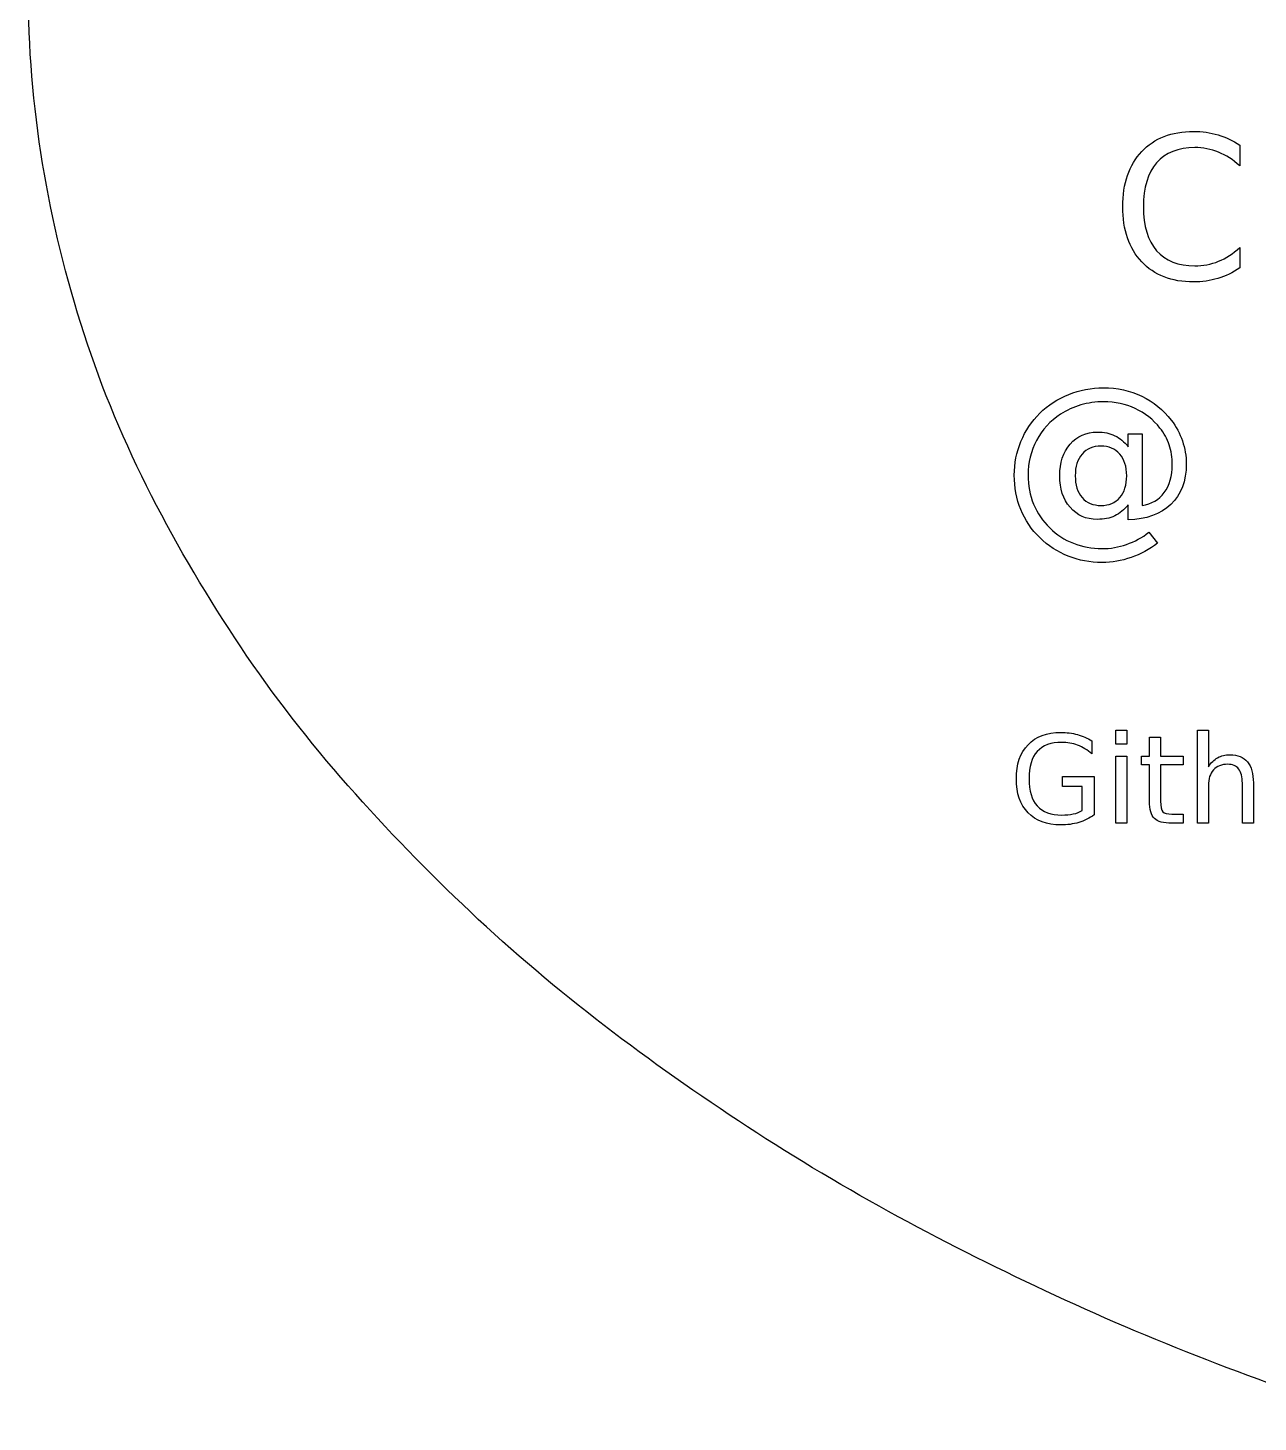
# Model space of a CAD drawing. Extents: x 5 to 209, y 0 to 44.
# Drawn here: x 141.14 to 158.61, y 2.29 to 22.07 of the extents above; entities that cross this region are included whole.
import ezdxf

# ---------------------------------------------------------------- set-up
doc = ezdxf.new("R2010")
doc.units = 0
doc.layers.get('0').update_dxf_attribs({"linetype": 'CONTINUOUS'})

msp = doc.modelspace()

# ---------------------------------------------------------------- linework, layer by layer
at = {"color": 7}
for p, q in [((158.349104, 20.406621), (158.349104, 20.112849)), ((158.349104, 20.406618), (158.349104, 20.406621)), ((158.349104, 18.955685), (158.349104, 18.664672)), ((156.765764, 16.128312), (156.765764, 16.308988)), ((156.765764, 16.308988), (156.962994, 16.308988)), ((156.962994, 16.308988), (156.962994, 15.293889)), ((156.014074, 15.715926), (156.014094, 15.715926)), ((156.765844, 15.303539), (156.765764, 15.303542)), ((156.765844, 15.09114), (156.765844, 15.303539)), ((157.059574, 14.913217), (157.183694, 14.760125)), ((156.590454, 12.103612), (156.746464, 12.103612)), ((156.590454, 11.906057), (156.590454, 12.103612)), ((156.746464, 12.103612), (156.746464, 11.906057)), ((157.747784, 10.784318), (157.747784, 12.103608)), ((157.747784, 12.103608), (157.904634, 12.103608)), ((157.904634, 12.103608), (157.904634, 11.586406)), ((156.250464, 11.952699), (156.250464, 11.770407)), ((156.746464, 11.906057), (156.590454, 11.906057)), ((157.069514, 11.733934), (157.069514, 12.003558)), ((157.069514, 12.003558), (157.226374, 12.003558)), ((157.226364, 12.003563), (157.226364, 11.733939)), ((157.226374, 12.003558), (157.226364, 12.003563)), ((156.590454, 11.733939), (156.746464, 11.733939)), ((156.590454, 10.784322), (156.590454, 11.733939)), ((156.746464, 11.733939), (156.746464, 10.784322)), ((156.955054, 11.612689), (156.955054, 11.733934)), ((156.955054, 11.733934), (157.069514, 11.733934)), ((157.226364, 11.733939), (157.547704, 11.733939)), ((157.547704, 11.733939), (157.547704, 11.612694)), ((157.069514, 11.612689), (156.955054, 11.612689)), ((157.069514, 11.097182), (157.069514, 11.612689)), ((157.547704, 11.612694), (157.226364, 11.612694)), ((157.226364, 11.612694), (157.226364, 11.097187)), ((155.834154, 11.304916), (155.834154, 11.445663)), ((155.834154, 11.445663), (156.283524, 11.445663)), ((156.113954, 11.304916), (155.834154, 11.304916)), ((156.113954, 10.964919), (156.113954, 11.304916)), ((156.283524, 11.445663), (156.283524, 10.902177)), ((157.904634, 11.321022), (157.904634, 10.784318)), ((158.387094, 10.784322), (158.387094, 11.352397)), ((158.543044, 11.357476), (158.543104, 11.357484)), ((158.543104, 11.357484), (158.543104, 10.784322)), ((156.113954, 10.964933), (156.113954, 10.964919)), ((157.387484, 10.914892), (157.547734, 10.914892)), ((157.547734, 10.914892), (157.547734, 10.784319)), ((156.746464, 10.784322), (156.590454, 10.784322)), ((157.547734, 10.784319), (157.387484, 10.784319)), ((157.904634, 10.784318), (157.747784, 10.784318)), ((158.543104, 10.784322), (158.387094, 10.784322))]:
    msp.add_line(p, q, dxfattribs=at)
for points in [[(141.941514, 17.728943), (141.433574, 19.3032), (141.143604, 20.974108), (141.152044, 22.628258)], [(156.957474, 20.315588), (157.136774, 20.506839), (157.382274, 20.602464), (157.693974, 20.602464)], [(157.693974, 20.602464), (157.817187, 20.602464), (157.933041, 20.585914), (158.041534, 20.552814)], [(158.041534, 20.552814), (158.150954, 20.520634), (158.253477, 20.471902), (158.349104, 20.406618)], [(156.688534, 19.533576), (156.688534, 19.864587), (156.778181, 20.125258), (156.957474, 20.315588)], [(157.710524, 20.373517), (157.475144, 20.373517), (157.294927, 20.301339), (157.169874, 20.156981)], [(158.048434, 20.308697), (157.942694, 20.351911), (157.830057, 20.373517), (157.710524, 20.373517)], [(158.349104, 20.112849), (158.255317, 20.200199), (158.155094, 20.265482), (158.048434, 20.308697)], [(157.169874, 20.156981), (157.044827, 20.013543), (156.982304, 19.805742), (156.982304, 19.533578)], [(156.957474, 18.751563), (156.778181, 18.942814), (156.688534, 19.203485), (156.688534, 19.533576)], [(156.982304, 19.533578), (156.982304, 19.262334), (157.044827, 19.054532), (157.169874, 18.910174)], [(157.169874, 18.910174), (157.294927, 18.766737), (157.475144, 18.695018), (157.710524, 18.695018)], [(158.048434, 18.759838), (158.155094, 18.803052), (158.255317, 18.868334), (158.349104, 18.955685)], [(157.693974, 18.466067), (157.382274, 18.466067), (157.136774, 18.561233), (156.957474, 18.751563)], [(157.710524, 18.695018), (157.830057, 18.695018), (157.942694, 18.716625), (158.048434, 18.759838)], [(158.349104, 18.664672), (158.251637, 18.598472), (158.148197, 18.548821), (158.038784, 18.515717)], [(158.038784, 18.515717), (157.930284, 18.482617), (157.815347, 18.466067), (157.693974, 18.466067)], [(144.167174, 13.286516), (143.246654, 14.663407), (142.450094, 16.152701), (141.941514, 17.728943)], [(155.510734, 16.602751), (155.629347, 16.719525), (155.766351, 16.808714), (155.921744, 16.870318)], [(155.921744, 16.870318), (156.077131, 16.932845), (156.241714, 16.964108), (156.415494, 16.964108)], [(156.415494, 16.964108), (156.610427, 16.964108), (156.791104, 16.924111), (156.957524, 16.844117)], [(156.957524, 16.844117), (157.124871, 16.764123), (157.265091, 16.650568), (157.378184, 16.503452)], [(156.092754, 16.719992), (155.988854, 16.690572), (155.892767, 16.646438), (155.804494, 16.587588)], [(156.418244, 16.765502), (156.305151, 16.765502), (156.196654, 16.750332), (156.092754, 16.719992)], [(156.866494, 16.668962), (156.729487, 16.733322), (156.580071, 16.765502), (156.418244, 16.765502)], [(157.216814, 16.39312), (157.121187, 16.513572), (157.004414, 16.605519), (156.866494, 16.668962)], [(155.243174, 16.20278), (155.305707, 16.354494), (155.394894, 16.487817), (155.510734, 16.602751)], [(155.804494, 16.587588), (155.660141, 16.493802), (155.547047, 16.370592), (155.465214, 16.217959)], [(157.378184, 16.503452), (157.447144, 16.413344), (157.499554, 16.31542), (157.535414, 16.20968)], [(155.942384, 16.164171), (156.041684, 16.279105), (156.169947, 16.336572), (156.327174, 16.336572)], [(156.327174, 16.336572), (156.421881, 16.336572), (156.505094, 16.319102), (156.576814, 16.284162)], [(156.576814, 16.284162), (156.648534, 16.250142), (156.711517, 16.198192), (156.765764, 16.128312)], [(157.347834, 16.153137), (157.319301, 16.239568), (157.275627, 16.319562), (157.216814, 16.39312)], [(155.149374, 15.724194), (155.149374, 15.891538), (155.180641, 16.051067), (155.243174, 16.20278)], [(155.465214, 16.217959), (155.384301, 16.066247), (155.343844, 15.901661), (155.343844, 15.724202)], [(155.793424, 15.715928), (155.793424, 15.899823), (155.843077, 16.049237), (155.942384, 16.164171)], [(156.378164, 16.136585), (156.266904, 16.136585), (156.178174, 16.098887), (156.111974, 16.02349)], [(156.645724, 16.02211), (156.579524, 16.098427), (156.490337, 16.136585), (156.378164, 16.136585)], [(157.391934, 15.875916), (157.391934, 15.9743), (157.377234, 16.066707), (157.347834, 16.153137)], [(157.535414, 16.20968), (157.572214, 16.103941), (157.590614, 15.994524), (157.590614, 15.881428)], [(156.111974, 16.02349), (156.046707, 15.948093), (156.014074, 15.845572), (156.014074, 15.715926)], [(156.745024, 15.715926), (156.745024, 15.844652), (156.711924, 15.946714), (156.645724, 16.02211)], [(157.277454, 15.477324), (157.353774, 15.580306), (157.391934, 15.71317), (157.391934, 15.875916)], [(157.590614, 15.881428), (157.590614, 15.639607), (157.517517, 15.448816), (157.371324, 15.309056)], [(155.241774, 15.235953), (155.180174, 15.387667), (155.149374, 15.550414), (155.149374, 15.724194)], [(155.343844, 15.724202), (155.343844, 15.578006), (155.370044, 15.441004), (155.422444, 15.313197)], [(155.941004, 15.267684), (155.842617, 15.382619), (155.793424, 15.532034), (155.793424, 15.715928)], [(156.014094, 15.715926), (156.014094, 15.584442), (156.046727, 15.481001), (156.111994, 15.405603)], [(156.647124, 15.406983), (156.712391, 15.48238), (156.745024, 15.585361), (156.745024, 15.715926)], [(156.962994, 15.293889), (157.097241, 15.314116), (157.202061, 15.375261), (157.277454, 15.477324)], [(155.510714, 14.837362), (155.393021, 14.952296), (155.303374, 15.08516), (155.241774, 15.235953)], [(155.422444, 15.313197), (155.475777, 15.185391), (155.552554, 15.072755), (155.652774, 14.975291)], [(156.327174, 15.096662), (156.169027, 15.096662), (156.040304, 15.15367), (155.941004, 15.267684)], [(156.111994, 15.405603), (156.177261, 15.331126), (156.266907, 15.293887), (156.380934, 15.293887)], [(156.380934, 15.293887), (156.494034, 15.293887), (156.582764, 15.331586), (156.647124, 15.406983)], [(156.765764, 15.303542), (156.710564, 15.232743), (156.647121, 15.180333), (156.575434, 15.146312)], [(157.371324, 15.309056), (157.225124, 15.169296), (157.023297, 15.096658), (156.765844, 15.09114)], [(156.575434, 15.146312), (156.504634, 15.113212), (156.421881, 15.096662), (156.327174, 15.096662)], [(155.652774, 14.975291), (155.749321, 14.879666), (155.861037, 14.807027), (155.987924, 14.757375)], [(156.743734, 14.742195), (156.858667, 14.781735), (156.963947, 14.838743), (157.059574, 14.913217)], [(155.913444, 14.575312), (155.762651, 14.635079), (155.628407, 14.722429), (155.510714, 14.837362)], [(155.987924, 14.757375), (156.114811, 14.706802), (156.250434, 14.681515), (156.394794, 14.681515)], [(156.394794, 14.681515), (156.513401, 14.681515), (156.629714, 14.701742), (156.743734, 14.742195)], [(157.183694, 14.760125), (157.068761, 14.670936), (156.943254, 14.602895), (156.807174, 14.556002)], [(156.394794, 14.484282), (156.224687, 14.484282), (156.064237, 14.514626), (155.913444, 14.575312)], [(156.807174, 14.556002), (156.672014, 14.508189), (156.534554, 14.484282), (156.394794, 14.484282)], [(147.425884, 9.527037), (146.221624, 10.667245), (145.088894, 11.907838), (144.167174, 13.286516)], [(155.344934, 11.899275), (155.456854, 12.015151), (155.611731, 12.073089), (155.809564, 12.073089)], [(155.809564, 12.073089), (155.892091, 12.073089), (155.970377, 12.062916), (156.044424, 12.042569)], [(155.177904, 11.415988), (155.177904, 11.622869), (155.233581, 11.783965), (155.344934, 11.899275)], [(155.823984, 11.932353), (155.669104, 11.932353), (155.552661, 11.889112), (155.474654, 11.802629)], [(156.048664, 11.891653), (155.977444, 11.918787), (155.902551, 11.932353), (155.823984, 11.932353)], [(156.044424, 12.042569), (156.119037, 12.022223), (156.187717, 11.992266), (156.250464, 11.952699)], [(156.250464, 11.770407), (156.187131, 11.824107), (156.119864, 11.864523), (156.048664, 11.891653)], [(155.474654, 11.802629), (155.397214, 11.716147), (155.358494, 11.58727), (155.358494, 11.415999)], [(157.904634, 11.586406), (157.941967, 11.643493), (157.985774, 11.686169), (158.036054, 11.714434)], [(158.036054, 11.714434), (158.086921, 11.742694), (158.145424, 11.756824), (158.211564, 11.756824)], [(158.211564, 11.756824), (158.320657, 11.756824), (158.403184, 11.722909), (158.459144, 11.655079)], [(157.977534, 11.54062), (157.928934, 11.48692), (157.904634, 11.413721), (157.904634, 11.321022)], [(158.176784, 11.62117), (158.092564, 11.62117), (158.026147, 11.59432), (157.977534, 11.54062)], [(158.334494, 11.55419), (158.299427, 11.598844), (158.246857, 11.62117), (158.176784, 11.62117)], [(158.387094, 11.352397), (158.387094, 11.442271), (158.369561, 11.509536), (158.334494, 11.55419)], [(158.459144, 11.655079), (158.515077, 11.587815), (158.543044, 11.488614), (158.543044, 11.357476)], [(155.344934, 10.932701), (155.233581, 11.048577), (155.177904, 11.209673), (155.177904, 11.415988)], [(155.358494, 11.415999), (155.358494, 11.245295), (155.397214, 11.116701), (155.474654, 11.030217)], [(157.138214, 10.851299), (157.092414, 10.896519), (157.069514, 10.97848), (157.069514, 11.097182)], [(157.226364, 11.097187), (157.226364, 11.019749), (157.236831, 10.970007), (157.257764, 10.947962)], [(155.809564, 10.759735), (155.611731, 10.759735), (155.456854, 10.817391), (155.344934, 10.932701)], [(155.474654, 11.030217), (155.552661, 10.943735), (155.669104, 10.900493), (155.823984, 10.900493)], [(155.823984, 10.900493), (155.884451, 10.900493), (155.938431, 10.90558), (155.985924, 10.915753)], [(155.985924, 10.915753), (156.033391, 10.926493), (156.076067, 10.942887), (156.113954, 10.964933)], [(156.283524, 10.902177), (156.217391, 10.855264), (156.144474, 10.819653), (156.064774, 10.795345)], [(157.257764, 10.947962), (157.279231, 10.925916), (157.322471, 10.914892), (157.387484, 10.914892)], [(156.064774, 10.795345), (155.985074, 10.771605), (155.900004, 10.759735), (155.809564, 10.759735)], [(157.387484, 10.784319), (157.267091, 10.784319), (157.184001, 10.806646), (157.138214, 10.851299)], [(151.360984, 6.475901), (149.972954, 7.386022), (148.631154, 8.385872), (147.425884, 9.527037)], [(155.730264, 4.082155), (154.224284, 4.782072), (152.749744, 5.5653), (151.360984, 6.475901)], [(160.378453, 2.285051), (158.797094, 2.793764), (157.236684, 3.382032), (155.730264, 4.082155)]]:
    msp.add_open_spline(points, degree=3, dxfattribs=at)

doc.saveas('drawing.dxf')
